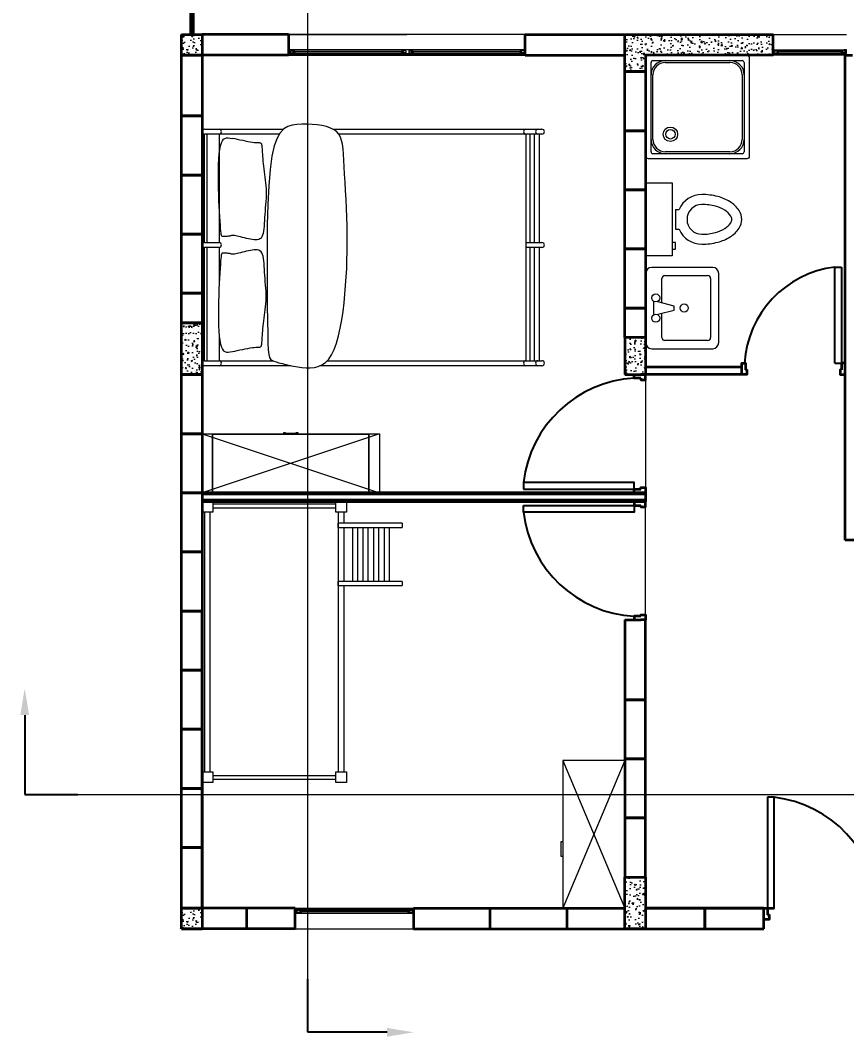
# Model space of a CAD drawing. Header units: inches. Extents: x 15 to 6535, y 214 to 4594.
# Drawn here: x 254.37 to 259.96, y 231.43 to 238.3 of the extents above; entities that cross this region are included whole.
import ezdxf
from ezdxf import colors
from ezdxf.entities.mleader import LeaderData, LeaderLine
from ezdxf.math import Vec2, Vec3

# ---------------------------------------------------------------- set-up
doc = ezdxf.new("R2010")
doc.units = ezdxf.units.IN
doc.header["$MEASUREMENT"] = 0
for name, color, linetype, lineweight in [('A-DOOR-FULL', 4, 'Continuous', 25), ('A-FLOR-FTPT', 6, 'Continuous', 70), ('A-FLOR-PATT', 8, 'Continuous', 18), ('A-FURN', 8, 'Continuous', 18), ('A-GLAZ-FULL', 4, 'Continuous', 18), ('A-WALL-FULL', 7, 'Continuous', 35), ('linee di sezione', 3, 'Continuous', 13)]:
    doc.layers.add(name, color=color, linetype=linetype, lineweight=lineweight)
doc.styles.add('ARCH', font='txt')
doc.styles.get("Standard").update_dxf_attribs({"font": 'Arial.ttf'})
pattern_1 = [(50, (279.878124, 319.30712), (0.091092334, -0.00796954), [0.009525, -0.104775]), (355, (279.87812, 319.30712), (-0.01762141, 0.09552832), [0.00762, -0.08382]), (100.451, (279.885715, 319.30646), (0.07347125, 0.08755834), [0.008095, -0.089045]), (46.1842, (279.87812, 319.33252), (0.13553952, -0.02102116), [0.0142875, -0.1571625]), (96.6356, (279.88942, 319.33077), (0.11870212, 0.12371278), [0.0121425, -0.1335675]), (351.184, (279.87812, 319.33252), (0.1187023, 0.12371256), [0.01143, -0.12573]), (21, (279.890824, 319.32617), (0.07580744, -0.05113276), [0.009525, -0.104775]), (326, (279.89082, 319.32617), (0.03090101, 0.09209398), [0.00762, -0.08382]), (71.4514, (279.89714, 319.32191), (0.106708245, 0.04096143), [0.008095, -0.089045]), (37.5, (279.878124, 319.307122), (0.001544302, 0.04227752), [0, -0.082804, 0, -0.08509, 0, -0.0841375]), (7.5, (279.878124, 319.30712), (0.033409831, 0.050090287), [0, -0.048514, 0, -0.080899, 0, -0.0320675]), (327.5, (279.849803, 319.307122), (0.067795298, -0.002864372), [0, -0.03175, 0, -0.09906, 0, -0.131445]), (317.5, (279.8371, 319.30712), (0.07406459, 0.012713246), [0, -0.041275, 0, -0.065786, 0, -0.093345])]

# ---------------------------------------------------------------- blocks, each defined once
blk = doc.blocks.new('15PTOI09')
for p, q in [((0, 11), (8, 11)), ((0, -11), (0, 11)), ((8, 11), (8, -11)), ((9, 3), (10.126136, 3)), ((9, 3), (9, -3)), ((9, -3), (10.126136, -3)), ((9, -7), (8, -7)), ((8, -9), (9, -9)), ((9, -9), (9, -7)), ((8, -11), (0, -11))]:
    blk.add_line(p, q)
for points in [[(17, -7.5, 0.063415), (21.795427, -6.889337, 0.076468), (25.485281, -5.303301, 0.107136), (28.197945, -2.662065, 0.147373), (29, 0, 0.147373), (28.197945, 2.662065, 0.107136), (25.485281, 5.303301, 0.076468), (21.795427, 6.889337, 0.063415), (17, 7.5, 0.063415)], [(17, -4.5, 0.063415), (21.043563, -3.985082, 0.076468), (23.895285, -2.759306, 0.107136), (25.697274, -1.004766, 0.147373), (26, 0, 0.147373), (25.697274, 1.004766, 0.107136), (23.895285, 2.759306, 0.076468), (21.043563, 3.985082, 0.063415), (17, 4.5, 0.063415)]]:
    blk.add_lwpolyline(points, format="xyb")
for radius, start, end in [(7.5, 90, 156.421822), (4.5, 90, 270), (7.5, 203.578178, 270)]:
    blk.add_arc((17, 0), radius, start, end)
at = {"style": 'ARCH'}
for tag, p, flags in [('ITEM', (0, -21), 3), ('ROOM_NUMBER', (0, -30), 1)]:
    blk.add_attdef(tag, p, '', height=6, dxfattribs=dict(at, flags=flags))
blk = doc.blocks.new('15PLAV06')
for p, q in [((0, 8.5), (0, -8.5)), ((16.5, 10), (1.5, 10)), ((4.75, 8), (15.25, 8)), ((18, -8.5), (18, 8.5)), ((4, 1.25), (4, 7.25)), ((16, 7.25), (16, -7.25)), ((2, -1.5), (2, 1.5)), ((7, 0.5), (3, 1.5)), ((7, -0.5), (7, 0.5)), ((3, -1.5), (7, -0.5)), ((4, -7.25), (4, -1.25)), ((1.5, -10), (16.5, -10)), ((15.25, -8), (4.75, -8))]:
    blk.add_line(p, q)
for centre in [(2.5, 2.5), (9.5, 0), (2.5, -2.5)]:
    blk.add_circle(centre, 1)
for centre, radius, start, end in [((1.5, 8.5), 1.5, 90, 180), ((4.75, 7.25), 0.75, 90, 180), ((15.25, 7.25), 0.75, 0, 90), ((16.5, 8.5), 1.5, 0, 90), ((4.75, -7.25), 0.75, 180, 270), ((15.25, -7.25), 0.75, 270, 0), ((1.5, -8.5), 1.5, 180, 270), ((16.5, -8.5), 1.5, 270, 0)]:
    blk.add_arc(centre, radius, start, end)
at = {"style": 'ARCH'}
for tag, p, flags in [('ITEM', (0, -20), 3), ('ROOM_NUMBER', (0, -29), 1)]:
    blk.add_attdef(tag, p, '', height=6, dxfattribs=dict(at, flags=flags))
blk = doc.blocks.new('A$C5FE72602')
for p, q in [((-114.15, 193.57), (-37.47, 193.57)), ((-34.15, 193.57), (39.21, 193.57)), ((-114.15, 191.88), (-37.47, 191.88)), ((-34.15, 191.88), (39.21, 191.88)), ((-96.94, 183.64), (-114.15, 183.62)), ((-37.46, 183.69), (-61.61, 183.67)), ((39.21, 183.76), (-34.15, 183.69)), ((-114.15, 106.34), (-114.15, -23.86)), ((39.21, -23.86), (-114.15, -23.86)), ((-114.15, -26.61), (-37.47, -26.61)), ((-34.15, -26.61), (39.21, -26.61)), ((-114.15, -29.58), (-37.59, -29.58)), ((-114.15, -32.97), (-37.47, -32.97)), ((-34.27, -29.58), (39.09, -29.58)), ((-34.15, -32.97), (39.21, -32.97))]:
    blk.add_line(p, q)
for points in [[(-117.47, 135.27), (-117.47, 193.57)], [(-114.15, 193.57), (-114.15, 147.22)], [(-37.47, 183.76), (-37.47, 193.57)], [(-34.15, 193.57), (-34.15, 183.76)], [(39.21, 142.92), (39.21, 193.57)], [(42.53, 193.57), (42.53, 140.1)], [(-82.44, 184.21), (-86.56, 184.16), (-90.51, 184.05), (-94.2, 183.86), (-97.57, 183.59), (-100.52, 183.22), (-102.99, 182.76), (-104.92, 182.2), (-106.35, 181.52), (-107.33, 180.73), (-107.95, 179.81), (-108.25, 178.76), (-108.3, 177.58), (-108.17, 176.25), (-107.91, 174.77)], [(-107.91, 174.77), (-107.59, 173.15), (-107.23, 171.41), (-106.84, 169.61), (-106.45, 167.78), (-106.08, 165.99), (-105.73, 164.26), (-105.44, 162.65), (-105.21, 161.2), (-105.06, 159.95), (-104.98, 158.89), (-104.94, 158.01), (-104.92, 157.27), (-104.89, 156.68), (-104.84, 156.2), (-104.75, 155.82), (-104.59, 155.52), (-104.35, 155.29), (-104, 155.12), (-103.56, 154.99), (-103, 154.89), (-102.33, 154.82), (-101.53, 154.76), (-100.6, 154.71), (-99.53, 154.65), (-98.32, 154.57), (-96.98, 154.48), (-95.52, 154.36), (-93.97, 154.23), (-92.33, 154.08), (-90.62, 153.9), (-88.86, 153.71), (-87.06, 153.49), (-85.23, 153.24), (-83.38, 152.99), (-81.5, 152.74), (-79.58, 152.5), (-77.63, 152.28), (-75.64, 152.11), (-73.61, 151.98), (-71.54, 151.92), (-69.42, 151.93), (-67.26, 152), (-65.08, 152.13), (-62.89, 152.28), (-60.7, 152.46), (-58.52, 152.64), (-56.36, 152.82), (-54.25, 152.97), (-52.18, 153.1), (-50.19, 153.21), (-48.29, 153.33), (-46.52, 153.47), (-44.89, 153.67), (-43.44, 153.94), (-42.18, 154.3), (-41.14, 154.77), (-40.33, 155.37), (-39.74, 156.09), (-39.35, 156.94), (-39.13, 157.88), (-39.06, 158.93), (-39.11, 160.06), (-39.26, 161.27), (-39.49, 162.55), (-39.77, 163.89), (-40.09, 165.26), (-40.43, 166.64), (-40.77, 167.98), (-41.1, 169.27), (-41.4, 170.48), (-41.66, 171.56), (-41.86, 172.51), (-41.99, 173.29), (-42.05, 173.93), (-42.06, 174.45), (-42.02, 174.9), (-41.95, 175.3), (-41.87, 175.69), (-41.77, 176.08), (-41.67, 176.53), (-41.58, 177.04), (-41.5, 177.61), (-41.44, 178.22), (-41.39, 178.84), (-41.35, 179.45), (-41.32, 180.03), (-41.3, 180.57), (-41.29, 181.03), (-41.31, 181.4), (-41.4, 181.7), (-41.62, 181.93), (-42.03, 182.12), (-42.69, 182.27), (-43.66, 182.41), (-45, 182.55), (-46.78, 182.7), (-49.03, 182.88), (-51.71, 183.07), (-54.78, 183.28), (-58.18, 183.48), (-61.85, 183.68), (-65.74, 183.86), (-69.81, 184.01), (-73.99, 184.13), (-82.44, 184.21)], [(36.48, 174.77), (36.16, 173.15), (35.8, 171.41), (35.41, 169.61), (35.02, 167.78), (34.65, 165.99), (34.3, 164.26), (34.01, 162.65), (33.78, 161.2), (33.63, 159.95), (33.55, 158.89), (33.51, 158.01), (33.48, 157.27), (33.46, 156.68), (33.41, 156.2), (33.32, 155.82), (33.16, 155.52), (32.91, 155.29), (32.57, 155.12), (32.12, 154.99), (31.57, 154.89), (30.89, 154.82), (30.09, 154.76), (29.16, 154.71), (28.1, 154.65), (26.89, 154.57), (25.54, 154.48), (24.09, 154.36), (22.53, 154.23), (20.89, 154.08), (19.19, 153.9), (17.42, 153.71), (15.62, 153.49), (13.8, 153.24), (11.95, 152.99), (10.06, 152.74), (8.15, 152.5), (6.2, 152.28), (4.21, 152.11), (2.18, 151.98), (0.11, 151.92), (-2.01, 151.93), (-4.17, 152), (-6.35, 152.13), (-8.54, 152.28), (-10.74, 152.46), (-12.92, 152.64), (-15.07, 152.82), (-17.19, 152.97), (-19.25, 153.1), (-21.25, 153.21), (-23.14, 153.33), (-24.91, 153.47), (-26.54, 153.67), (-27.99, 153.94), (-29.25, 154.3), (-30.3, 154.77), (-31.1, 155.37), (-31.69, 156.09), (-32.08, 156.94), (-32.3, 157.88), (-32.38, 158.93), (-32.32, 160.06), (-32.17, 161.27), (-31.94, 162.55), (-31.66, 163.89), (-31.34, 165.26), (-31.01, 166.64), (-30.66, 167.98), (-30.33, 169.27), (-30.03, 170.48), (-29.77, 171.56), (-29.57, 172.51), (-29.44, 173.29), (-29.38, 173.93), (-29.37, 174.45), (-29.41, 174.9), (-29.48, 175.3), (-29.57, 175.69), (-29.67, 176.08), (-29.76, 176.53), (-29.85, 177.04), (-29.93, 177.61), (-29.99, 178.22), (-30.05, 178.84), (-30.09, 179.45), (-30.12, 180.03), (-30.13, 180.57), (-30.14, 181.03), (-30.12, 181.4), (-30.04, 181.7), (-29.82, 181.93), (-29.41, 182.12), (-28.75, 182.27), (-27.77, 182.41), (-26.43, 182.55), (-24.65, 182.7), (-22.41, 182.88), (-19.72, 183.07), (-16.65, 183.28), (-13.26, 183.48), (-9.58, 183.68), (-5.69, 183.86), (-1.62, 184.01), (2.55, 184.13), (11, 184.21)], [(10.82, 184.21), (14.95, 184.16), (18.89, 184.05), (22.59, 183.86), (25.95, 183.59), (28.91, 183.22), (31.38, 182.76), (33.31, 182.2), (34.73, 181.52), (35.72, 180.73), (36.33, 179.81), (36.64, 178.76), (36.69, 177.58), (36.56, 176.25), (36.3, 174.77)], [(-117.47, -34.66), (-117.47, 115.5)], [(-114.15, 110.72), (-114.15, -34.66)], [(42.53, 106.69), (42.53, -34.66)], [(39.21, -34.66), (39.21, 102.7)], [(-37.47, -34.66), (-37.47, -23.86)], [(-34.15, -23.86), (-34.15, -34.66)]]:
    blk.add_lwpolyline(points)
blk.add_lwpolyline([(-118.72, 127.66), (-118.94, 124.83), (-118.94, 122.04), (-118.65, 119.31), (-117.98, 116.67), (-116.87, 114.16), (-115.24, 111.79), (-113, 109.59), (-110.09, 107.6), (-106.46, 105.84), (-102.18, 104.29), (-97.36, 102.94), (-92.11, 101.77), (-86.54, 100.77), (-80.76, 99.92), (-74.87, 99.2), (-68.98, 98.61), (-63.17, 98.12), (-57.44, 97.72), (-51.76, 97.43), (-46.1, 97.22), (-40.42, 97.1), (-34.7, 97.06), (-28.91, 97.09), (-23.02, 97.2), (-17.01, 97.37), (-10.95, 97.6), (-4.93, 97.87), (0.96, 98.17), (6.66, 98.48), (12.06, 98.8), (17.09, 99.1), (21.66, 99.38), (25.7, 99.63), (29.24, 99.91), (32.32, 100.29), (34.98, 100.83), (37.25, 101.6), (39.18, 102.67), (40.81, 104.11), (42.18, 105.97), (43.32, 108.31), (44.25, 111.06), (44.97, 114.13), (45.49, 117.43), (45.81, 120.88), (45.93, 124.39), (45.87, 127.86), (45.63, 131.21), (45.16, 134.36), (44.27, 137.28), (42.68, 139.97), (40.14, 142.39), (36.39, 144.55), (31.17, 146.41), (24.23, 147.97), (15.3, 149.21), (4.27, 150.12), (-8.42, 150.74), (-22.21, 151.12), (-36.51, 151.29), (-50.75, 151.32), (-64.36, 151.25), (-76.76, 151.11), (-87.38, 150.96), (-95.78, 150.83), (-102.13, 150.69), (-106.74, 150.48), (-109.9, 150.16), (-111.94, 149.68), (-113.15, 148.98), (-113.84, 148.02), (-114.32, 146.76), (-114.85, 145.14), (-115.44, 143.22), (-116.06, 141.03), (-116.7, 138.61), (-117.31, 136.02), (-117.87, 133.3), (-118.35, 130.5)], close=True)
for centre, start, end in [((-115.81, 193.57), 0, 180), ((-35.81, 193.57), 0, 180), ((40.87, 193.57), 0, 180), ((-115.81, 183.76), 180, 0), ((-35.81, 183.76), 180, 0), ((40.87, 183.76), 180, 0), ((-115.81, -23.86), 0, 180), ((40.87, -23.86), 0, 180), ((-115.81, -31.94), 0, 180), ((40.87, -31.94), 0, 180), ((-115.81, -34.66), 180, 0), ((-35.81, -34.66), 180, 0), ((40.87, -34.66), 180, 0)]:
    blk.add_arc(centre, 1.66, start, end)

msp = doc.modelspace()

# ---------------------------------------------------------------- hatches: boundary and pattern name
at = {"layer": 'A-FLOR-PATT'}
h = msp.add_hatch(dxfattribs=at)
h.set_pattern_fill('AR-CONC', color=256, scale=0.0005, style=0)
h.set_pattern_definition([(50, (288.068124, 325.20712), (0.091092334, -0.00796954), [0.009525, -0.104775]), (355, (288.06812, 325.20712), (-0.01762141, 0.09552832), [0.00762, -0.08382]), (100.451, (288.075715, 325.20646), (0.07347125, 0.08755834), [0.008095, -0.089045]), (46.1842, (288.06812, 325.23252), (0.13553952, -0.02102116), [0.0142875, -0.1571625]), (96.6356, (288.07942, 325.23077), (0.11870212, 0.12371278), [0.0121425, -0.1335675]), (351.184, (288.06812, 325.23252), (0.1187023, 0.12371256), [0.01143, -0.12573]), (21, (288.080824, 325.22617), (0.07580744, -0.05113276), [0.009525, -0.104775]), (326, (288.08082, 325.22617), (0.03090101, 0.09209398), [0.00762, -0.08382]), (71.4514, (288.08714, 325.22191), (0.106708245, 0.04096143), [0.008095, -0.089045]), (37.5, (288.068124, 325.207122), (0.001544302, 0.04227752), [0, -0.082804, 0, -0.08509, 0, -0.0841375]), (7.5, (288.068124, 325.20712), (0.033409831, 0.050090287), [0, -0.048514, 0, -0.080899, 0, -0.0320675]), (327.5, (288.039803, 325.207122), (0.067795298, -0.002864372), [0, -0.03175, 0, -0.09906, 0, -0.131445]), (317.5, (288.0271, 325.20712), (0.07406459, 0.012713246), [0, -0.041275, 0, -0.065786, 0, -0.093345])])
h.paths.add_polyline_path([(255.4635, 238.2062), (255.4635, 238.0662), (255.6035, 238.0662), (255.6035, 238.2062)])
h = msp.add_hatch(dxfattribs=at)
h.set_pattern_fill('AR-CONC', color=256, scale=0.0005, style=0)
h.set_pattern_definition(pattern_1)
h.paths.add_polyline_path([(259.4635, 238.0662), (259.4635, 238.2062), (258.4635, 238.2062), (258.4635, 238.0662), (258.4635, 237.9562), (258.6035, 237.9562), (258.6035, 238.0662)])
for points in [[(256.2053, 238.1025), (256.2053, 238.1), (256.1912, 238.1), (256.1912, 238.0787), (256.2053, 238.0787), (256.2053, 238.0762), (256.1887, 238.0762), (256.1887, 238.1025)], [(257.772, 238.1025), (257.772, 238.1), (257.7862, 238.1), (257.7862, 238.0787), (257.772, 238.0787), (257.772, 238.0762), (257.7887, 238.0762), (257.7887, 238.1025)], [(259.466, 238.0787), (259.4802, 238.0787), (259.4802, 238.0762), (259.4635, 238.0762), (259.4635, 238.1025), (259.466, 238.1025)], [(259.961, 238.0787), (259.9469, 238.0787), (259.9469, 238.0762), (259.9635, 238.0762), (259.9635, 238.1025), (259.961, 238.1025)], [(256.2502, 232.26), (256.2502, 232.2625), (256.236, 232.2625), (256.236, 232.2837), (256.2502, 232.2837), (256.2502, 232.2862), (256.2335, 232.2862), (256.2335, 232.26)], [(257.0169, 232.26), (257.0169, 232.2625), (257.031, 232.2625), (257.031, 232.2837), (257.0169, 232.2837), (257.0169, 232.2862), (257.0335, 232.2862), (257.0335, 232.26)]]:
    msp.add_hatch(color=256, dxfattribs=at).paths.add_polyline_path(points)
h = msp.add_hatch(dxfattribs=at)
h.set_pattern_fill('AR-CONC', color=256, scale=0.0005, style=0)
h.set_pattern_definition([(50, (288.868124, 319.30712), (0.091092334, -0.00796954), [0.009525, -0.104775]), (355, (288.86812, 319.30712), (-0.01762141, 0.09552832), [0.00762, -0.08382]), (100.451, (288.875715, 319.30646), (0.07347125, 0.08755834), [0.008095, -0.089045]), (46.1842, (288.86812, 319.33252), (0.13553952, -0.02102116), [0.0142875, -0.1571625]), (96.6356, (288.87942, 319.33077), (0.11870212, 0.12371278), [0.0121425, -0.1335675]), (351.184, (288.86812, 319.33252), (0.1187023, 0.12371256), [0.01143, -0.12573]), (21, (288.880824, 319.32617), (0.07580744, -0.05113276), [0.009525, -0.104775]), (326, (288.88082, 319.32617), (0.03090101, 0.09209398), [0.00762, -0.08382]), (71.4514, (288.88714, 319.32191), (0.106708245, 0.04096143), [0.008095, -0.089045]), (37.5, (288.868124, 319.307122), (0.001544302, 0.04227752), [0, -0.082804, 0, -0.08509, 0, -0.0841375]), (7.5, (288.868124, 319.30712), (0.033409831, 0.050090287), [0, -0.048514, 0, -0.080899, 0, -0.0320675]), (327.5, (288.839803, 319.307122), (0.067795298, -0.002864372), [0, -0.03175, 0, -0.09906, 0, -0.131445]), (317.5, (288.8271, 319.30712), (0.07406459, 0.012713246), [0, -0.041275, 0, -0.065786, 0, -0.093345])])
h.paths.add_polyline_path([(255.6035, 236.2562), (255.4635, 236.2562), (255.4635, 235.9062), (255.6035, 235.9062)])
h = msp.add_hatch(dxfattribs=at)
h.set_pattern_fill('AR-CONC', color=256, scale=0.0005, style=0)
h.set_pattern_definition([(130, (231.198964, 319.30712), (-0.091092334, -0.00796954), [0.009525, -0.104775]), (185, (231.19896, 319.30712), (0.01762141, 0.09552832), [0.00762, -0.08382]), (79.549, (231.19137, 319.30646), (-0.07347125, 0.08755834), [0.008095, -0.089045]), (133.8158, (231.19896, 319.33252), (-0.13553952, -0.02102116), [0.0142875, -0.1571625]), (83.3644, (231.18767, 319.33077), (-0.11870212, 0.12371278), [0.0121425, -0.1335675]), (188.816, (231.19896, 319.33252), (-0.1187023, 0.12371256), [0.01143, -0.12573]), (159, (231.186264, 319.32617), (-0.07580744, -0.05113276), [0.009525, -0.104775]), (214, (231.18626, 319.32617), (-0.03090101, 0.09209398), [0.00762, -0.08382]), (108.5486, (231.17995, 319.32191), (-0.106708245, 0.04096143), [0.008095, -0.089045]), (142.5, (231.198964, 319.307122), (-0.001544302, 0.04227752), [0, -0.082804, 0, -0.08509, 0, -0.0841375]), (172.5, (231.198964, 319.30712), (-0.033409831, 0.050090287), [0, -0.048514, 0, -0.080899, 0, -0.0320675]), (212.5, (231.227285, 319.307122), (-0.067795298, -0.002864372), [0, -0.03175, 0, -0.09906, 0, -0.131445]), (222.5, (231.239985, 319.30712), (-0.07406459, 0.012713246), [0, -0.041275, 0, -0.065786, 0, -0.093345])])
h.paths.add_polyline_path([(258.6035, 235.9062), (258.4635, 235.9062), (258.4635, 236.1562), (258.6035, 236.1562)])
h = msp.add_hatch(dxfattribs=at)
h.set_pattern_fill('AR-CONC', color=256, scale=0.0005, style=0)
h.set_pattern_definition(pattern_1)
h.paths.add_polyline_path([(258.6035, 232.5062), (258.4635, 232.5062), (258.4635, 232.1562), (258.6035, 232.1562)])
h = msp.add_hatch(dxfattribs=at)
h.set_pattern_fill('AR-CONC', color=256, scale=0.0005, style=0)
h.set_pattern_definition([(50, (288.068124, 319.30712), (0.091092334, -0.00796954), [0.009525, -0.104775]), (355, (288.06812, 319.30712), (-0.01762141, 0.09552832), [0.00762, -0.08382]), (100.451, (288.075715, 319.30646), (0.07347125, 0.08755834), [0.008095, -0.089045]), (46.1842, (288.06812, 319.33252), (0.13553952, -0.02102116), [0.0142875, -0.1571625]), (96.6356, (288.07942, 319.33077), (0.11870212, 0.12371278), [0.0121425, -0.1335675]), (351.184, (288.06812, 319.33252), (0.1187023, 0.12371256), [0.01143, -0.12573]), (21, (288.080824, 319.32617), (0.07580744, -0.05113276), [0.009525, -0.104775]), (326, (288.08082, 319.32617), (0.03090101, 0.09209398), [0.00762, -0.08382]), (71.4514, (288.08714, 319.32191), (0.106708245, 0.04096143), [0.008095, -0.089045]), (37.5, (288.068124, 319.307122), (0.001544302, 0.04227752), [0, -0.082804, 0, -0.08509, 0, -0.0841375]), (7.5, (288.068124, 319.30712), (0.033409831, 0.050090287), [0, -0.048514, 0, -0.080899, 0, -0.0320675]), (327.5, (288.039803, 319.307122), (0.067795298, -0.002864372), [0, -0.03175, 0, -0.09906, 0, -0.131445]), (317.5, (288.0271, 319.30712), (0.07406459, 0.012713246), [0, -0.041275, 0, -0.065786, 0, -0.093345])])
h.paths.add_polyline_path([(255.4635, 232.2962), (255.4635, 232.1562), (255.6035, 232.1562), (255.6035, 232.2962)])

# ---------------------------------------------------------------- linework, layer by layer
at = {"layer": 'A-DOOR-FULL'}
for p, q in [((259.8835, 235.9832), (259.8835, 236.6332)), ((259.8835, 236.6332), (259.9285, 236.6332)), ((259.9285, 236.6332), (259.9285, 235.9832)), ((259.8835, 235.9832), (259.9285, 235.9832))]:
    msp.add_line(p, q, dxfattribs=at)
for points in [[(257.7765, 235.1312), (258.5265, 235.1312), (258.5265, 235.1762), (257.7765, 235.1762)], [(257.7765, 235.0212), (258.5265, 235.0212), (258.5265, 234.9762), (257.7765, 234.9762)], [(259.4285, 233.0462), (259.4285, 232.2962), (259.4735, 232.2962), (259.4735, 233.0462)]]:
    msp.add_lwpolyline(points, close=True, dxfattribs=at)
for centre, radius, start, end in [((259.9676, 235.942), 0.6963, 96.93278, 176.61016), ((258.5696, 235.0839), 0.7984, 93.09333, 173.36373), ((258.5696, 235.0685), 0.7984, 186.63627, 266.90667), ((259.3813, 232.2531), 0.7984, 3.09333, 83.36373)]:
    msp.add_arc(centre, radius, start, end, dxfattribs=at)
at = {"layer": 'A-FLOR-FTPT'}
msp.add_line((255.5335, 241.1562), (255.5335, 238.2062), dxfattribs=at)
at = {"layer": 'A-FURN'}
for p, q in [((256.1887, 238.2062), (256.9887, 238.2062)), ((256.1887, 238.0662), (256.9887, 238.0662)), ((256.9887, 238.0662), (257.7887, 238.0662)), ((259.9635, 238.0662), (259.4635, 238.0662)), ((258.64, 237.4137), (258.64, 238.0175)), ((258.6531, 238.0306), (259.2568, 238.0306)), ((258.7362, 238.0175), (259.1737, 238.0175)), ((259.27, 238.0175), (259.27, 237.4137)), ((258.6531, 237.4968), (258.6531, 237.9343)), ((259.2568, 237.9343), (259.2568, 237.4968)), ((259.2568, 237.4006), (258.6531, 237.4006)), ((259.1737, 237.4137), (258.7362, 237.4137)), ((259.9285, 235.9832), (259.8835, 235.9832)), ((256.1682, 235.5101), (256.1775, 235.5101)), ((256.2323, 235.5101), (256.2379, 235.5101)), ((256.5083, 235.0294), (255.675, 235.0294)), ((255.6201, 234.9747), (255.6201, 233.2178)), ((255.6564, 234.9747), (255.6564, 233.2178)), ((256.5083, 235.0027), (255.675, 235.0027)), ((256.5249, 234.9747), (256.5249, 233.2178)), ((256.5612, 234.9747), (256.5612, 234.9001)), ((256.5249, 234.8723), (256.5249, 234.9001)), ((256.9563, 234.9001), (256.5249, 234.9001)), ((256.9563, 234.9001), (256.9563, 234.8723)), ((256.5249, 234.8723), (256.9563, 234.8723)), ((256.5612, 234.8723), (256.5612, 234.5069)), ((256.6215, 234.8723), (256.6215, 234.5069)), ((256.6543, 234.8723), (256.6543, 234.5069)), ((256.6915, 234.8723), (256.6915, 234.5069)), ((256.7244, 234.8723), (256.7244, 234.5069)), ((256.7634, 234.8723), (256.7634, 234.5069)), ((256.7962, 234.8723), (256.7962, 234.5069)), ((256.8353, 234.8723), (256.8353, 234.5069)), ((256.8681, 234.8723), (256.8681, 234.5069)), ((256.5249, 234.4792), (256.5249, 234.5069)), ((256.9563, 234.5069), (256.5249, 234.5069)), ((256.5249, 234.4792), (256.9563, 234.4792)), ((256.5612, 234.4792), (256.5612, 233.2178)), ((256.9563, 234.5069), (256.9563, 234.4792)), ((256.5083, 233.1923), (255.675, 233.1923)), ((256.5083, 233.1657), (255.675, 233.1657)), ((256.2335, 232.2962), (257.0335, 232.2962)), ((256.2335, 232.1562), (257.0335, 232.1562))]:
    msp.add_line(p, q, dxfattribs=at)
at = {"layer": 'A-FURN', "ltscale": 1.5}
for p, q in [((259.4635, 238.2062), (259.9635, 238.2062)), ((258.6035, 235.9062), (258.6035, 235.1062)), ((258.6035, 234.2462), (258.6035, 235.0462))]:
    msp.add_line(p, q, dxfattribs=at)
at = {"layer": 'A-FURN', "ltscale": 0.8}
for p, q in [((256.1887, 238.0662), (257.7887, 238.0662)), ((255.4535, 232.1562), (255.4534, 232.1562)), ((256.2335, 232.1562), (257.0335, 232.1562))]:
    msp.add_line(p, q, dxfattribs=at)
at = {"layer": 'A-FURN', "lineweight": 13}
for p, q in [((255.6035, 235.5062), (256.8025, 235.1062)), ((256.8025, 235.5062), (255.6035, 235.1062)), ((258.0438, 233.2962), (258.4635, 232.2962)), ((258.4635, 233.2962), (258.0438, 232.2962))]:
    msp.add_line(p, q, dxfattribs=at)
at = {"layer": 'A-FURN', "ltscale": 0.8}
for points in [[(255.4635, 238.2062), (255.5335, 238.2062)], [(257.7887, 238.2062), (256.1887, 238.2062)]]:
    msp.add_lwpolyline(points, dxfattribs=at)
at = {"layer": 'A-FURN'}
msp.add_lwpolyline([(258.605, 238.0481, -0.414214), (258.6225, 238.0656), (259.2875, 238.0656, -0.414214), (259.305, 238.0481), (259.305, 237.3831, -0.414214), (259.2875, 237.3656), (258.6225, 237.3656, -0.414214), (258.605, 237.3831)], format="xyb", close=True, dxfattribs=at)
msp.add_lwpolyline([(258.605, 238.0481, -0.414214), (258.6225, 238.0656), (259.2875, 238.0656, -0.414214), (259.305, 238.0481), (259.305, 237.3831, -0.414214), (259.2875, 237.3656), (258.6225, 237.3656, -0.414214), (258.605, 237.3831)], format="xyb", close=True, dxfattribs=at)
for points in [[(256.1683, 235.5062), (256.1683, 235.5126), (256.1533, 235.5126), (256.1533, 235.5062)], [(256.1775, 235.5076), (256.1775, 235.5101), (256.206, 235.5101), (256.2323, 235.5101), (256.2323, 235.5076)], [(256.2529, 235.5062), (256.2529, 235.5126), (256.2379, 235.5126), (256.2379, 235.5062)], [(256.7317, 235.5062), (256.7317, 235.1062), (256.7317, 235.5012), (255.6745, 235.5012), (255.6745, 235.1062), (255.6745, 235.5062), (256.7317, 235.5062), (256.8025, 235.5062), (256.8025, 235.1062), (255.6035, 235.1062), (255.6035, 235.5062), (255.6745, 235.5062)], [(256.2379, 235.5076), (256.2323, 235.5076), (256.206, 235.5076), (256.1775, 235.5076), (256.1682, 235.5076)], [(258.4635, 233.0962), (258.4635, 232.2962), (258.4635, 233.2962), (258.0438, 233.2962), (258.0438, 233.0962), (258.0438, 232.2962), (258.4635, 232.2962)]]:
    msp.add_lwpolyline(points, dxfattribs=at)
for points in [[(255.675, 235.0462), (255.675, 234.9747), (255.6035, 234.9747), (255.6035, 235.0462)], [(256.5798, 235.0462), (256.5798, 234.9747), (256.5083, 234.9747), (256.5083, 235.0462)], [(255.675, 233.2178), (255.675, 233.1462), (255.6035, 233.1462), (255.6035, 233.2178)], [(256.5798, 233.2178), (256.5798, 233.1462), (256.5083, 233.1462), (256.5083, 233.2178)], [(258.0438, 232.7462), (258.0438, 232.6462), (258.0321, 232.6462), (258.0321, 232.7462)]]:
    msp.add_lwpolyline(points, close=True, dxfattribs=at)
for radius in [0.049, 0.032]:
    msp.add_circle((258.7712, 237.5318), radius, dxfattribs=at)
for centre, radius, start, end in [((258.7362, 237.9343), 0.0962, 90, 180), ((258.6531, 238.0175), 0.0131, 90, 180), ((258.7362, 237.9343), 0.0831, 90, 180), ((259.1737, 237.9343), 0.0962, 0, 90), ((259.1737, 237.9343), 0.0831, 0, 90), ((259.2568, 238.0175), 0.0131, 0, 90), ((258.7362, 237.4968), 0.0962, 180, 270), ((258.7362, 237.4968), 0.0831, 180, 270), ((259.1737, 237.4968), 0.0962, 270, 0), ((259.1737, 237.4968), 0.0831, 270, 0), ((258.6531, 237.4137), 0.0131, 180, 270), ((259.2568, 237.4137), 0.0131, 270, 0)]:
    msp.add_arc(centre, radius, start, end, dxfattribs=at)
at = {"layer": 'A-GLAZ-FULL'}
for p, q in [((256.9887, 238.1025), (256.1887, 238.1025)), ((256.1887, 238.0762), (256.972, 238.0762)), ((256.9887, 238.0762), (256.1887, 238.0762)), ((256.2009, 238.096), (256.2009, 238.0827)), ((256.2009, 238.096), (256.2301, 238.096)), ((256.2009, 238.0827), (256.2301, 238.0827)), ((256.9628, 238.0918), (256.2201, 238.0918)), ((256.2201, 238.0868), (256.2201, 238.0918)), ((256.9628, 238.0868), (256.2201, 238.0868)), ((256.2301, 238.096), (256.2301, 238.0918)), ((256.2301, 238.0868), (256.2301, 238.0827)), ((256.982, 238.096), (256.9528, 238.096)), ((256.9528, 238.096), (256.9528, 238.0918)), ((256.9528, 238.0868), (256.9528, 238.0827)), ((256.982, 238.0827), (256.9528, 238.0827)), ((256.9628, 238.0918), (256.9628, 238.0868)), ((256.972, 238.0762), (256.9887, 238.0762)), ((256.982, 238.096), (256.982, 238.0827)), ((257.7887, 238.1025), (256.9887, 238.1025)), ((256.9887, 238.0762), (257.772, 238.0762)), ((257.7887, 238.0762), (256.9887, 238.0762)), ((257.0009, 238.096), (257.0009, 238.0827)), ((257.0009, 238.096), (257.0301, 238.096)), ((257.0009, 238.0827), (257.0301, 238.0827)), ((257.7628, 238.0918), (257.0201, 238.0918)), ((257.0201, 238.0868), (257.0201, 238.0918)), ((257.7628, 238.0868), (257.0201, 238.0868)), ((257.0301, 238.096), (257.0301, 238.0918)), ((257.0301, 238.0868), (257.0301, 238.0827)), ((257.782, 238.096), (257.7528, 238.096)), ((257.7528, 238.096), (257.7528, 238.0918)), ((257.7528, 238.0868), (257.7528, 238.0827)), ((257.782, 238.0827), (257.7528, 238.0827)), ((257.7628, 238.0918), (257.7628, 238.0868)), ((257.772, 238.1025), (257.772, 238.1)), ((257.772, 238.1), (257.7862, 238.1)), ((257.772, 238.0787), (257.772, 238.0762)), ((257.772, 238.0762), (257.7887, 238.0762)), ((257.782, 238.096), (257.782, 238.0827)), ((257.7862, 238.1), (257.7862, 238.0787)), ((259.4635, 238.1025), (259.4802, 238.1025)), ((259.4635, 238.0762), (259.4802, 238.0762)), ((259.466, 238.1025), (259.466, 238.0787)), ((259.4802, 238.0787), (259.466, 238.0787)), ((259.474, 238.096), (259.5032, 238.096)), ((259.474, 238.0827), (259.474, 238.096)), ((259.474, 238.0827), (259.5032, 238.0827)), ((259.4802, 238.1025), (259.9469, 238.1025)), ((259.4802, 238.0787), (259.4802, 238.0762)), ((259.9469, 238.0762), (259.4802, 238.0762)), ((259.9377, 238.0918), (259.4932, 238.0918)), ((259.4932, 238.0918), (259.4932, 238.0868)), ((259.9377, 238.0868), (259.4932, 238.0868)), ((259.5032, 238.0918), (259.5032, 238.096)), ((259.5032, 238.0827), (259.5032, 238.0868)), ((259.9531, 238.096), (259.9277, 238.096)), ((259.9277, 238.0918), (259.9277, 238.096)), ((259.9277, 238.0827), (259.9277, 238.0868)), ((259.9531, 238.0827), (259.9277, 238.0827)), ((259.9377, 238.0868), (259.9377, 238.0918)), ((259.9635, 238.1025), (259.9469, 238.1025)), ((259.9469, 238.0787), (259.961, 238.0787)), ((259.9469, 238.0787), (259.9469, 238.0762)), ((259.9469, 238.0787), (259.961, 238.0787)), ((259.9469, 238.0762), (259.9469, 238.0787)), ((259.9635, 238.0762), (259.9469, 238.0762)), ((259.9531, 238.0827), (259.9531, 238.096)), ((259.961, 238.1025), (259.961, 238.0787)), ((259.961, 238.0787), (259.961, 238.1025)), ((256.2335, 232.2862), (257.0169, 232.2862)), ((257.0335, 232.2862), (256.2335, 232.2862)), ((256.2458, 232.2664), (256.2458, 232.2798)), ((256.2458, 232.2798), (256.275, 232.2798)), ((256.275, 232.2756), (256.275, 232.2798)), ((257.0269, 232.2798), (256.9977, 232.2798)), ((256.9977, 232.2756), (256.9977, 232.2798)), ((257.0169, 232.2862), (257.0335, 232.2862)), ((257.0169, 232.2837), (257.0169, 232.2862)), ((257.0269, 232.2664), (257.0269, 232.2798)), ((257.031, 232.2625), (257.031, 232.2837)), ((257.0335, 232.26), (256.2335, 232.26)), ((256.2458, 232.2664), (256.275, 232.2664)), ((257.0077, 232.2756), (256.265, 232.2756)), ((256.265, 232.2756), (256.265, 232.2706)), ((257.0077, 232.2706), (256.265, 232.2706)), ((256.275, 232.2664), (256.275, 232.2706)), ((256.9977, 232.2664), (256.9977, 232.2706)), ((257.0269, 232.2664), (256.9977, 232.2664)), ((257.0077, 232.2706), (257.0077, 232.2756)), ((257.0169, 232.26), (257.0169, 232.2625)), ((257.0169, 232.2625), (257.031, 232.2625))]:
    msp.add_line(p, q, dxfattribs=at)
at = {"layer": 'A-WALL-FULL'}
for p, q in [((255.4635, 237.6562), (255.4635, 238.2062)), ((256.1887, 238.2062), (255.6035, 238.2062)), ((256.1887, 238.2062), (256.1887, 238.0662)), ((257.7887, 238.0662), (257.7887, 238.2062)), ((257.7887, 238.2062), (258.4635, 238.2062)), ((255.4635, 238.0662), (255.6035, 238.0662)), ((255.6035, 238.0662), (255.6035, 237.6562)), ((255.6035, 238.0662), (255.6035, 237.5662)), ((256.1887, 238.0662), (255.6035, 238.0662)), ((257.7887, 238.0662), (258.4635, 238.0662)), ((259.9535, 234.7862), (259.9535, 238.0662)), ((259.9535, 235.9062), (259.9535, 238.0562)), ((259.9635, 238.0662), (260.0035, 238.0662)), ((258.4635, 237.9562), (258.6035, 237.9562)), ((258.4635, 237.5562), (258.4635, 237.9562)), ((258.6035, 237.9562), (258.6035, 237.5562)), ((255.4635, 237.6562), (255.6035, 237.6562)), ((255.4635, 237.2562), (255.4635, 237.6562)), ((255.6035, 237.6562), (255.4635, 237.6562)), ((255.6035, 237.6562), (255.6035, 237.2562)), ((258.4635, 237.5562), (258.6035, 237.5562)), ((258.4635, 237.1562), (258.4635, 237.5562)), ((258.6035, 237.5562), (258.4635, 237.5562)), ((258.6035, 237.5562), (258.6035, 237.1562)), ((255.4635, 237.2562), (255.6035, 237.2562)), ((255.4635, 236.8562), (255.4635, 237.2562)), ((255.6035, 237.2562), (255.4635, 237.2562)), ((255.6035, 237.2562), (255.6035, 236.8562)), ((258.4635, 237.1562), (258.6035, 237.1562)), ((258.4635, 236.7562), (258.4635, 237.1562)), ((258.6035, 237.1562), (258.4635, 237.1562)), ((258.6035, 237.1562), (258.6035, 236.7562)), ((255.6035, 236.8562), (255.4635, 236.8562)), ((255.4635, 236.8562), (255.6035, 236.8562)), ((255.4635, 236.4562), (255.4635, 236.8562)), ((255.6035, 236.8562), (255.6035, 236.4562)), ((258.4635, 236.7562), (258.6035, 236.7562)), ((258.4635, 236.3562), (258.4635, 236.7562)), ((258.6035, 236.7562), (258.4635, 236.7562)), ((258.6035, 236.7562), (258.6035, 235.9062)), ((255.4635, 236.4562), (255.6035, 236.4562)), ((255.4635, 236.2562), (255.4635, 236.4562)), ((255.6035, 236.4562), (255.4635, 236.4562)), ((255.6035, 236.4562), (255.6035, 236.2562)), ((258.4635, 236.3562), (258.6035, 236.3562)), ((258.4635, 236.1562), (258.4635, 236.3562)), ((258.6035, 236.3562), (258.4635, 236.3562)), ((258.6035, 236.3562), (258.6035, 236.1562)), ((255.6035, 236.2562), (255.4635, 236.2562)), ((258.6035, 236.1562), (258.4635, 236.1562)), ((258.4635, 236.1562), (258.4635, 235.9062)), ((258.6035, 236.1562), (258.4635, 236.1562)), ((259.2535, 235.9562), (258.6035, 235.9562)), ((255.4635, 235.9062), (255.6035, 235.9062)), ((255.4635, 235.5062), (255.4635, 235.9062)), ((255.6035, 235.9062), (255.6035, 235.5062)), ((258.4635, 235.9062), (258.6035, 235.9062)), ((259.2535, 235.9062), (258.6035, 235.9062)), ((258.6035, 235.9062), (258.6035, 235.9062)), ((255.6035, 235.5062), (255.4635, 235.5062)), ((255.4635, 235.5062), (255.6035, 235.5062)), ((255.4635, 235.1062), (255.4635, 235.5062)), ((255.6035, 235.5062), (255.6035, 235.1062)), ((255.6035, 235.3262), (255.6035, 235.2862)), ((255.6035, 235.1062), (255.4635, 235.1062)), ((255.4635, 235.1062), (255.6035, 235.1062)), ((255.4635, 234.7062), (255.4635, 235.1062)), ((258.6035, 235.1062), (255.6035, 235.1062)), ((255.6035, 235.1062), (255.6035, 234.7062)), ((258.6035, 235.1062), (258.6035, 235.0462)), ((258.6035, 235.0962), (255.6035, 235.0962)), ((258.6035, 235.0562), (255.6035, 235.0562)), ((258.6035, 235.0462), (255.6035, 235.0462)), ((257.7998, 235.0462), (255.6498, 235.0462)), ((260.0135, 234.7862), (259.9535, 234.7862)), ((255.6035, 234.7062), (255.4635, 234.7062)), ((255.4635, 234.7062), (255.6035, 234.7062)), ((255.4635, 234.3062), (255.4635, 234.7062)), ((255.6035, 234.7062), (255.6035, 234.3062)), ((255.6035, 234.3062), (255.4635, 234.3062)), ((255.4635, 234.3062), (255.6035, 234.3062)), ((255.4635, 233.9062), (255.4635, 234.3062)), ((255.6035, 234.3062), (255.6035, 233.9062)), ((258.4635, 234.2462), (258.4635, 233.7062)), ((258.4635, 234.2462), (258.5265, 234.2462)), ((258.6035, 233.7062), (258.6035, 234.246)), ((255.6035, 233.9062), (255.4635, 233.9062)), ((255.4635, 233.9062), (255.6035, 233.9062)), ((255.4635, 233.5062), (255.4635, 233.9062)), ((255.6035, 233.9062), (255.6035, 233.5062)), ((258.4635, 233.7062), (258.6035, 233.7062)), ((258.6035, 233.7062), (258.4635, 233.7062)), ((258.4635, 233.7062), (258.4635, 233.3062)), ((258.6035, 233.3062), (258.6035, 233.7062)), ((255.4635, 233.5062), (255.6035, 233.5062)), ((255.4635, 233.1062), (255.4635, 233.5062)), ((255.6035, 233.5062), (255.4635, 233.5062)), ((255.6035, 233.5062), (255.6035, 233.1062)), ((258.4635, 233.3062), (258.6035, 233.3062)), ((258.6035, 233.3062), (258.4635, 233.3062)), ((258.4635, 233.3062), (258.4635, 232.9062)), ((258.6035, 232.9062), (258.6035, 233.3062)), ((255.6035, 233.1062), (255.4635, 233.1062)), ((255.4635, 233.1062), (255.6035, 233.1062)), ((255.4635, 232.7062), (255.4635, 233.1062)), ((255.6035, 233.1062), (255.6035, 232.7062)), ((258.6035, 232.9062), (258.4635, 232.9062)), ((258.4635, 232.9062), (258.4635, 232.5062)), ((258.4635, 232.9062), (258.6035, 232.9062)), ((258.6035, 232.5062), (258.6035, 232.9062)), ((255.4635, 232.7062), (255.6035, 232.7062)), ((255.4635, 232.1562), (255.4635, 232.7062)), ((255.6035, 232.7062), (255.4635, 232.7062)), ((255.6035, 232.7062), (255.6035, 232.2962)), ((258.4635, 232.5062), (258.6035, 232.5062)), ((255.6035, 232.2962), (255.4635, 232.2962)), ((256.2335, 232.2962), (255.6035, 232.2962)), ((255.9053, 232.1562), (255.9053, 232.2962)), ((256.2335, 232.1562), (256.2335, 232.2962)), ((257.0335, 232.2962), (257.0335, 232.1562)), ((257.0335, 232.2962), (258.4635, 232.2962)), ((257.5525, 232.1562), (257.5525, 232.2962)), ((258.0734, 232.1562), (258.0734, 232.2962)), ((259.0035, 232.2962), (258.6035, 232.2962)), ((258.6035, 232.2962), (258.6035, 232.1562)), ((259.4035, 232.2962), (259.0035, 232.2962)), ((259.0035, 232.2962), (259.0035, 232.1562)), ((259.0035, 232.1562), (259.0035, 232.2962)), ((259.4035, 232.1562), (259.4035, 232.2962)), ((256.2335, 232.1562), (255.6035, 232.1562)), ((257.0335, 232.1562), (258.4635, 232.1562)), ((258.6035, 232.1562), (258.4635, 232.1562)), ((258.6035, 232.1562), (258.4635, 232.1562)), ((258.4635, 232.1562), (258.6035, 232.1562)), ((258.4635, 232.1562), (258.6035, 232.1562)), ((258.6035, 232.1562), (259.0035, 232.1562)), ((259.0035, 232.1562), (259.4035, 232.1562))]:
    msp.add_line(p, q, dxfattribs=at)
at = {"layer": 'A-WALL-FULL', "color": 7, "true_color": 0xffffff}
msp.add_line((255.6035, 232.2962), (255.6035, 234.2962), dxfattribs=at)
at = {"layer": 'A-WALL-FULL', "ltscale": 0.8}
msp.add_line((258.6135, 232.2962), (259.4735, 232.2962), dxfattribs=at)
at = {"layer": 'A-WALL-FULL'}
for points in [[(255.4635, 238.2062), (255.6035, 238.2062), (255.6035, 238.0662), (255.4635, 238.0662)], [(259.2535, 235.9382), (259.2535, 235.9382), (259.2535, 235.9832), (259.2785, 235.9832), (259.2785, 235.9382)], [(259.2785, 235.9382), (259.2885, 235.9382), (259.2885, 235.9062), (259.2535, 235.9062), (259.2535, 235.9382)], [(259.9285, 235.9382), (259.9185, 235.9382), (259.9185, 235.9062), (259.9535, 235.9062), (259.9535, 235.9382)], [(259.9535, 235.9382), (259.9535, 235.9382), (259.9535, 235.9832), (259.9285, 235.9832), (259.9285, 235.9382)], [(258.5715, 235.8812), (258.5265, 235.8812), (258.5265, 235.9062), (258.5715, 235.9062)], [(258.5715, 235.8812), (258.5715, 235.8712), (258.6035, 235.8712), (258.6035, 235.9062), (258.5715, 235.9062)], [(258.5715, 235.1062), (258.5715, 235.1062), (258.5265, 235.1062), (258.5265, 235.1312), (258.5715, 235.1312)], [(258.5715, 235.1312), (258.5715, 235.1412), (258.6035, 235.1412), (258.6035, 235.1062), (258.5715, 235.1062)], [(258.5715, 235.0462), (258.5715, 235.0462), (258.5265, 235.0462), (258.5265, 235.0212), (258.5715, 235.0212)], [(258.5715, 235.0212), (258.5715, 235.0112), (258.6035, 235.0112), (258.6035, 235.0462), (258.5715, 235.0462)], [(258.5715, 234.2712), (258.5715, 234.2812), (258.6035, 234.2812), (258.6035, 234.2462), (258.5715, 234.2462)], [(258.5715, 234.2712), (258.5265, 234.2712), (258.5265, 234.2462), (258.5715, 234.2462)], [(255.4635, 232.2962), (255.6035, 232.2962), (255.6035, 232.1562), (255.4635, 232.1562)], [(259.4035, 232.2512), (259.4035, 232.2512), (259.4035, 232.2962), (259.4285, 232.2962), (259.4285, 232.2512)], [(259.4035, 232.2512), (259.4035, 232.2512), (259.4035, 232.2962), (259.4285, 232.2962), (259.4285, 232.2512)], [(259.4285, 232.2512), (259.4385, 232.2512), (259.4385, 232.2192), (259.4035, 232.2192), (259.4035, 232.2512)], [(255.4635, 232.1562), (255.6035, 232.1562)]]:
    msp.add_lwpolyline(points, dxfattribs=at)
for points in [[(258.4635, 238.0662), (258.4635, 238.2062), (259.4635, 238.2062), (259.4635, 238.0662), (258.6035, 238.0662), (258.6035, 237.9562), (258.4635, 237.9562)], [(255.4635, 236.2562), (255.6035, 236.2562), (255.6035, 235.9062), (255.4635, 235.9062)], [(258.4635, 232.5062), (258.6035, 232.5062), (258.6035, 232.1562), (258.4635, 232.1562)]]:
    msp.add_lwpolyline(points, close=True, dxfattribs=at)
at = {"layer": 'linee di sezione', "lineweight": 13}
for p, q in [((256.3178, 231.8162), (256.3178, 241.4962)), ((254.7635, 233.0657), (264.9435, 233.0657))]:
    msp.add_line(p, q, dxfattribs=at)

# ---------------------------------------------------------------- block references
at = {"layer": 'A-FURN', "xscale": 0.009999999999986645, "yscale": 0.009999999999986645, "zscale": 0.009999999999986645, "rotation": 90}
msp.add_blockref('A$C5FE72602', (257.5558, 237.1409), dxfattribs=at)
at = {"layer": 'A-FURN'}
for name, p, xscale, yscale, zscale in [('15PTOI09', (258.6035, 236.9562), 0.02241379310341901, 0.02241379310341901, 0.02241379310341901), ('15PLAV06', (258.6035, 236.3562), 0.02749999999996574, 0.02749999999996574, 0.02749999999996574)]:
    msp.add_blockref(name, p, dxfattribs=dict(at, xscale=xscale, yscale=yscale, zscale=zscale))

# ---------------------------------------------------------------- leaders
at = {"layer": 'linee di sezione', "lineweight": 13}
ml = msp.add_multileader_mtext('Standard', dxfattribs=at)
ml.set_content('', color=256)
ml.set_leader_properties()
ml.build(insert=Vec2(0, 0))
ml.multileader.update_dxf_attribs({"dogleg_length": 0.36, "arrow_head_size": 0.18})
ctx = ml.context
ctx.base_point, ctx.char_height, ctx.arrow_head_size, ctx.landing_gap_size, ctx.plane_origin = Vec3(254.7635, 233.0657), 0.18, 0.18, 0.09, Vec3(254.4035, 233.7828)
notes = []
notes.append((ctx, [(0, (1, 1, 0), (254.4035, 233.0657), (1, 0), 0.36, [(0, [(254.4035, 233.7828)], 0, [])])]))
ctx.mtext.insert, ctx.mtext.flow_direction = Vec3(254.8535, 233.1557), 5
ml = msp.add_multileader_mtext('Standard', dxfattribs=at)
ml.set_content('', color=256)
ml.set_leader_properties()
ml.build(insert=Vec2(0, 0))
ml.multileader.update_dxf_attribs({"dogleg_length": 0.36, "arrow_head_size": 0.18})
ctx = ml.context
ctx.base_point, ctx.char_height, ctx.arrow_head_size, ctx.landing_gap_size, ctx.plane_origin, ctx.plane_x_axis, ctx.plane_y_axis = Vec3(256.3178, 231.9962), 0.18, 0.18, 0.09, Vec3(257.0349, 231.4562), Vec3(0, -1), Vec3(1, 0)
ctx.text_align_type = 2
notes.append((ctx, [(0, (1, 1, 0), (256.3178, 231.4562), (0, 1), 0.36, [(0, [(257.0349, 231.4562)], 0, [])])]))
ctx.mtext.insert, ctx.mtext.text_direction, ctx.mtext.rotation, ctx.mtext.alignment, ctx.mtext.flow_direction = Vec3(256.4078, 231.9062), Vec3(0, -1), 4.712389, 3, 5
for ctx, leaders in notes:
    for number, flags, end, landing, length, lines in leaders:
        leader = LeaderData()
        leader.index, (leader.has_last_leader_line, leader.has_dogleg_vector, leader.attachment_direction) = number, flags
        leader.last_leader_point, leader.dogleg_vector, leader.dogleg_length = Vec3(end), Vec3(landing), length
        for number, points, colour, breaks in lines:
            line = LeaderLine()
            line.index, line.vertices, line.color, line.breaks = number, Vec3.list(points), colors.encode_raw_color(colour), breaks
            leader.lines.append(line)
        ctx.leaders.append(leader)

doc.saveas('drawing.dxf')
